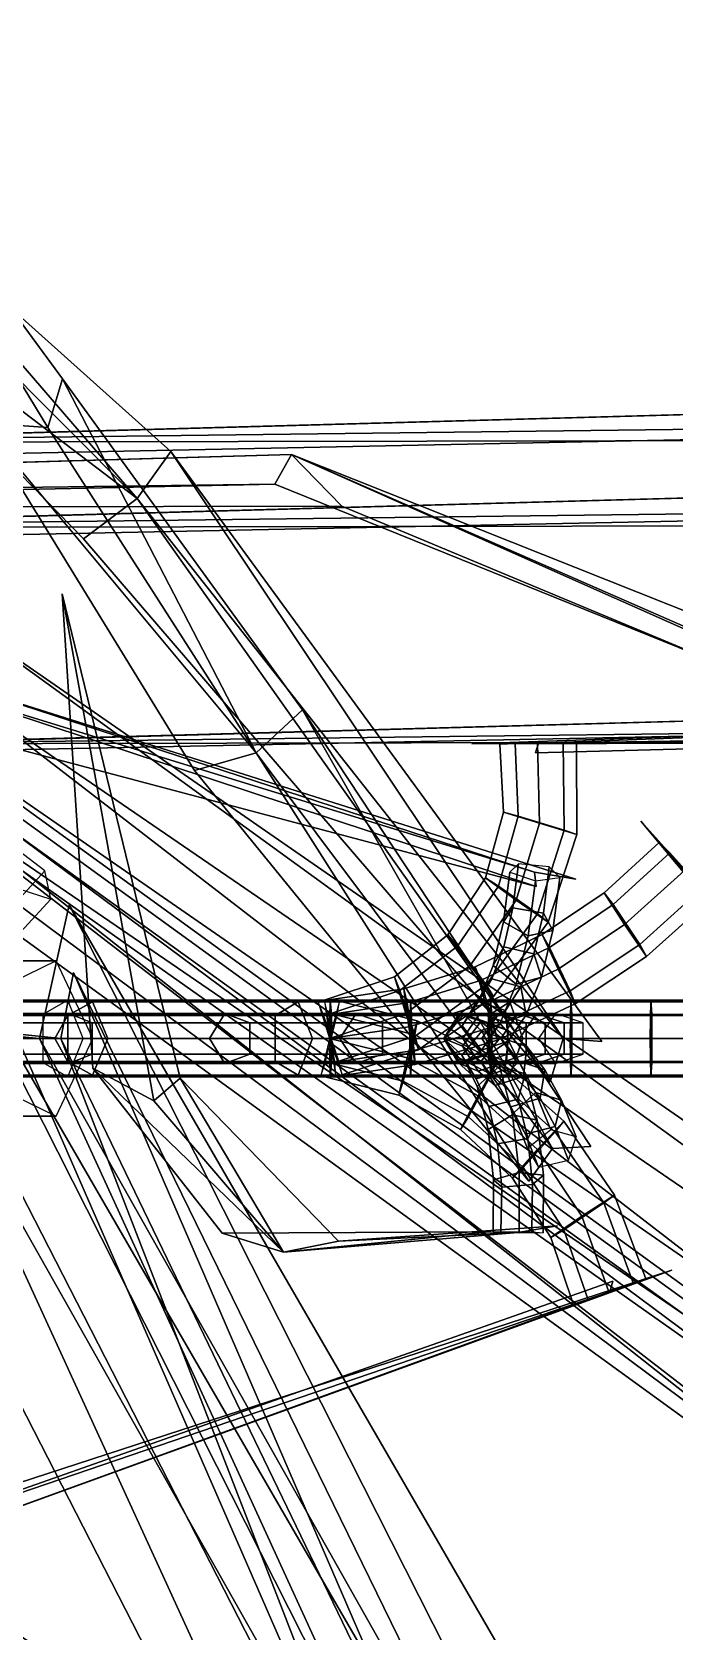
# Model space of a CAD drawing. Header units: metres. Extents: x -236 to 197, y -84 to 78.
# Drawn here: x 100.19 to 117.53, y -16.02 to 27.17 of the extents above; entities that cross this region are included whole.
import ezdxf

# ---------------------------------------------------------------- set-up
doc = ezdxf.new("R2010")
doc.units = ezdxf.units.M

msp = doc.modelspace()

# ---------------------------------------------------------------- linework, layer by layer
at = {"layer": 'Lacypla_Intrnd', "color": 3}
for points in [[(96.46, 0.991, 469.685), (101.831, 0.991, 473.467), (101.16, 0.622, 474.421), (95.743, 0.622, 470.604)], [(96.901, 0, 469.12), (102.244, 0, 472.882), (101.831, 0.991, 473.467), (96.46, 0.991, 469.685)], [(101.831, 0.991, 473.467), (107.381, 0.991, 476.981), (106.758, 0.622, 477.966), (101.16, 0.622, 474.421)], [(102.244, 0, 472.882), (107.765, 0, 476.376), (107.381, 0.991, 476.981), (101.831, 0.991, 473.467)], [(107.381, 0.991, 476.981), (113.097, 0.991, 480.219), (112.522, 0.622, 481.233), (106.758, 0.622, 477.966)], [(107.765, 0, 476.376), (113.45, 0, 479.596), (113.097, 0.991, 480.219), (107.381, 0.991, 476.981)], [(113.097, 0.991, 480.219), (118.965, 0.991, 483.172), (118.441, 0.622, 484.213), (112.522, 0.622, 481.233)], [(113.45, 0, 479.596), (119.287, 0, 482.532), (118.965, 0.991, 483.172), (113.097, 0.991, 480.219)], [(95.743, 0.622, 470.604), (101.16, 0.622, 474.421), (101.16, -0.622, 474.421), (95.743, -0.622, 470.604)], [(101.16, 0.622, 474.421), (106.758, 0.622, 477.966), (106.758, -0.622, 477.966), (101.16, -0.622, 474.421)], [(106.758, 0.622, 477.966), (112.522, 0.622, 481.233), (112.522, -0.622, 481.233), (106.758, -0.622, 477.966)], [(112.522, 0.622, 481.233), (118.441, 0.622, 484.213), (118.441, -0.622, 484.213), (112.522, -0.622, 481.233)], [(96.46, -0.991, 469.685), (101.831, -0.991, 473.467), (102.244, 0, 472.882), (96.901, 0, 469.12)], [(101.831, -0.991, 473.467), (107.381, -0.991, 476.981), (107.765, 0, 476.376), (102.244, 0, 472.882)], [(107.381, -0.991, 476.981), (113.097, -0.991, 480.219), (113.45, 0, 479.596), (107.765, 0, 476.376)], [(113.097, -0.991, 480.219), (118.965, -0.991, 483.172), (119.287, 0, 482.532), (113.45, 0, 479.596)], [(95.743, -0.622, 470.604), (101.16, -0.622, 474.421), (101.831, -0.991, 473.467), (96.46, -0.991, 469.685)], [(101.16, -0.622, 474.421), (106.758, -0.622, 477.966), (107.381, -0.991, 476.981), (101.831, -0.991, 473.467)], [(106.758, -0.622, 477.966), (112.522, -0.622, 481.233), (113.097, -0.991, 480.219), (107.381, -0.991, 476.981)], [(112.522, -0.622, 481.233), (118.441, -0.622, 484.213), (118.965, -0.991, 483.172), (113.097, -0.991, 480.219)]]:
    msp.add_3dface(points, dxfattribs=at)
at = {"layer": 'Lacypla_Leaf', "color": 3}
for points in [[(98.809, 16.625, 522.582), (94.132, 27.174, 516.02), (100.621, 16.494, 523.014)], [(98.809, 16.625, 522.582), (100.621, 16.494, 523.014), (94.132, 27.174, 516.02)], [(94.132, 27.174, 516.02), (101.013, 17.809, 523.213), (100.621, 16.494, 523.014)], [(94.132, 27.174, 516.02), (100.621, 16.494, 523.014), (101.013, 17.809, 523.213)], [(95.083, 22.551, 508.658), (95.127, 23.744, 507.954), (103.031, 14.577, 510.179)], [(95.083, 22.551, 508.658), (103.031, 14.577, 510.179), (95.127, 23.744, 507.954)], [(103.031, 14.577, 510.179), (95.127, 23.744, 507.954), (103.944, 15.851, 509.477)], [(103.031, 14.577, 510.179), (103.944, 15.851, 509.477), (95.127, 23.744, 507.954)], [(103.031, 14.577, 510.179), (93.338, 21.939, 508.398), (95.083, 22.551, 508.658)], [(103.031, 14.577, 510.179), (95.083, 22.551, 508.658), (93.338, 21.939, 508.398)], [(101.588, 13.493, 510.217), (93.338, 21.939, 508.398), (103.031, 14.577, 510.179)], [(101.588, 13.493, 510.217), (103.031, 14.577, 510.179), (93.338, 21.939, 508.398)], [(92.411, 16.139, 301.351), (151.398, 17.776, 301.731), (90.454, 16.091, 298.095)], [(92.411, 16.139, 301.351), (90.454, 16.091, 298.095), (151.398, 17.776, 301.731)], [(90.454, 16.091, 298.095), (151.635, 16.201, 296.396), (151.398, 17.776, 301.731)], [(90.454, 16.091, 298.095), (151.398, 17.776, 301.731), (151.635, 16.201, 296.396)], [(152.168, 16.866, 306.889), (92.411, 16.139, 301.351), (151.398, 17.776, 301.731)], [(152.168, 16.866, 306.889), (151.398, 17.776, 301.731), (92.411, 16.139, 301.351)], [(100.621, 16.494, 523.014), (101.013, 17.809, 523.213), (106.243, 7.712, 518.505)], [(100.621, 16.494, 523.014), (106.243, 7.712, 518.505), (101.013, 17.809, 523.213)], [(106.243, 7.712, 518.505), (101.013, 17.809, 523.213), (107.494, 8.875, 518.68)], [(106.243, 7.712, 518.505), (107.494, 8.875, 518.68), (101.013, 17.809, 523.213)], [(92.411, 16.139, 301.351), (152.168, 16.866, 306.889), (89.847, 15.6, 303.943)], [(92.411, 16.139, 301.351), (89.847, 15.6, 303.943), (152.168, 16.866, 306.889)], [(104.582, 7.234, 517.98), (98.809, 16.625, 522.582), (106.243, 7.712, 518.505)], [(104.582, 7.234, 517.98), (106.243, 7.712, 518.505), (98.809, 16.625, 522.582)], [(106.243, 7.712, 518.505), (98.809, 16.625, 522.582), (100.621, 16.494, 523.014)], [(106.243, 7.712, 518.505), (100.621, 16.494, 523.014), (98.809, 16.625, 522.582)], [(56.522, 14.318, 493.762), (107.203, 15.77, 506.805), (55.539, 14.275, 490.538)], [(56.522, 14.318, 493.762), (55.539, 14.275, 490.538), (107.203, 15.77, 506.805)], [(55.539, 14.275, 490.538), (108.556, 14.373, 502.265), (107.203, 15.77, 506.805)], [(55.539, 14.275, 490.538), (107.203, 15.77, 506.805), (108.556, 14.373, 502.265)], [(106.753, 14.963, 511.409), (56.522, 14.318, 493.762), (107.203, 15.77, 506.805)], [(106.753, 14.963, 511.409), (107.203, 15.77, 506.805), (56.522, 14.318, 493.762)], [(103.944, 15.851, 509.477), (114.542, 0, 505.553), (103.031, 14.577, 510.179)], [(103.944, 15.851, 509.477), (103.031, 14.577, 510.179), (114.542, 0, 505.553)], [(114.542, 0, 505.553), (103.944, 15.851, 509.477), (115.581, -0.085, 504.967)], [(114.542, 0, 505.553), (115.581, -0.085, 504.967), (103.944, 15.851, 509.477)], [(107.203, 15.77, 506.805), (136.524, 2.932, 517.215), (106.753, 14.963, 511.409)], [(107.203, 15.77, 506.805), (106.753, 14.963, 511.409), (136.524, 2.932, 517.215)], [(108.556, 14.373, 502.265), (137.781, 2.184, 510.312), (107.203, 15.77, 506.805)], [(108.556, 14.373, 502.265), (107.203, 15.77, 506.805), (137.781, 2.184, 510.312)], [(107.203, 15.77, 506.805), (137.781, 2.184, 510.312), (135.28, 4.603, 514.048)], [(107.203, 15.77, 506.805), (135.28, 4.603, 514.048), (137.781, 2.184, 510.312)], [(135.28, 4.603, 514.048), (136.524, 2.932, 517.215), (107.203, 15.77, 506.805)], [(135.28, 4.603, 514.048), (107.203, 15.77, 506.805), (136.524, 2.932, 517.215)], [(90.239, 13.826, 645.69), (140.774, 15.229, 646.016), (88.562, 13.785, 642.901)], [(90.239, 13.826, 645.69), (88.562, 13.785, 642.901), (140.774, 15.229, 646.016)], [(88.562, 13.785, 642.901), (140.977, 13.88, 641.446), (140.774, 15.229, 646.016)], [(88.562, 13.785, 642.901), (140.774, 15.229, 646.016), (140.977, 13.88, 641.446)], [(141.433, 14.45, 650.435), (90.239, 13.826, 645.69), (140.774, 15.229, 646.016)], [(141.433, 14.45, 650.435), (140.774, 15.229, 646.016), (90.239, 13.826, 645.69)], [(56.522, 14.318, 493.762), (106.753, 14.963, 511.409), (53.756, 13.839, 495.441)], [(56.522, 14.318, 493.762), (53.756, 13.839, 495.441), (106.753, 14.963, 511.409)], [(90.239, 13.826, 645.69), (141.433, 14.45, 650.435), (88.042, 13.364, 647.911)], [(90.239, 13.826, 645.69), (88.042, 13.364, 647.911), (141.433, 14.45, 650.435)], [(114.187, -1.171, 505.704), (101.588, 13.493, 510.217), (103.031, 14.577, 510.179)], [(114.187, -1.171, 505.704), (103.031, 14.577, 510.179), (101.588, 13.493, 510.217)], [(114.542, 0, 505.553), (103.031, 14.577, 510.179), (114.187, -1.171, 505.704)], [(114.542, 0, 505.553), (114.187, -1.171, 505.704), (103.031, 14.577, 510.179)], [(98.476, 9.164, 306.583), (146.607, -23.775, 297.598), (97.439, 11.866, 304.12)], [(98.476, 9.164, 306.583), (97.439, 11.866, 304.12), (146.607, -23.775, 297.598)], [(97.439, 11.866, 304.12), (146.809, -22.301, 292.233), (146.607, -23.775, 297.598)], [(97.439, 11.866, 304.12), (146.607, -23.775, 297.598), (146.809, -22.301, 292.233)], [(101.836, -0.799, 530.428), (101.008, 12.002, 533.845), (103.48, -1.683, 530.427)], [(101.836, -0.799, 530.428), (103.48, -1.683, 530.427), (101.008, 12.002, 533.845)], [(101.008, 12.002, 533.845), (104.19, -1.072, 531.448), (103.48, -1.683, 530.427)], [(101.008, 12.002, 533.845), (103.48, -1.683, 530.427), (104.19, -1.072, 531.448)], [(60.614, 8.13, 499.572), (103.97, -21.092, 502.215), (60.252, 10.527, 497.23)], [(60.614, 8.13, 499.572), (60.252, 10.527, 497.23), (103.97, -21.092, 502.215)], [(60.252, 10.527, 497.23), (105.3, -19.785, 497.642), (103.97, -21.092, 502.215)], [(60.252, 10.527, 497.23), (103.97, -21.092, 502.215), (105.3, -19.785, 497.642)], [(95.435, 7.851, 650.173), (136.669, -20.369, 642.475), (94.547, 10.166, 648.063)], [(95.435, 7.851, 650.173), (94.547, 10.166, 648.063), (136.669, -20.369, 642.475)], [(94.547, 10.166, 648.063), (136.842, -19.105, 637.879), (136.669, -20.369, 642.475)], [(94.547, 10.166, 648.063), (136.669, -20.369, 642.475), (136.842, -19.105, 637.879)], [(113.806, 4.107, 504.716), (96.315, 8.742, 496.548), (97.275, 9.564, 495.258)], [(113.806, 4.107, 504.716), (97.275, 9.564, 495.258), (96.315, 8.742, 496.548)], [(97.834, 9.685, 493.639), (113.767, 4.489, 503.545), (97.275, 9.564, 495.258)], [(97.834, 9.685, 493.639), (97.275, 9.564, 495.258), (113.767, 4.489, 503.545)], [(113.767, 4.489, 503.545), (97.275, 9.564, 495.258), (113.806, 4.107, 504.716)], [(113.767, 4.489, 503.545), (113.806, 4.107, 504.716), (97.275, 9.564, 495.258)], [(113.767, 4.489, 503.545), (97.834, 9.685, 493.639), (114.876, 4.298, 503.14)], [(113.767, 4.489, 503.545), (114.876, 4.298, 503.14), (97.834, 9.685, 493.639)], [(98.476, 9.164, 306.583), (145.817, -27.362, 301.411), (95.668, 9, 308.965)], [(98.476, 9.164, 306.583), (95.668, 9, 308.965), (145.817, -27.362, 301.411)], [(145.817, -27.362, 301.411), (98.476, 9.164, 306.583), (146.607, -23.775, 297.598)], [(145.817, -27.362, 301.411), (146.607, -23.775, 297.598), (98.476, 9.164, 306.583)], [(96.641, 7.976, 742.386), (125.595, 8.785, 739.004), (95.484, 7.952, 740.907)], [(96.641, 7.976, 742.386), (95.484, 7.952, 740.907), (125.595, 8.785, 739.004)], [(95.484, 7.952, 740.907), (125.388, 8.007, 736.373), (125.595, 8.785, 739.004)], [(95.484, 7.952, 740.907), (125.595, 8.785, 739.004), (125.388, 8.007, 736.373)], [(126.285, 8.335, 741.487), (96.641, 7.976, 742.386), (125.595, 8.785, 739.004)], [(126.285, 8.335, 741.487), (125.595, 8.785, 739.004), (96.641, 7.976, 742.386)], [(107.494, 8.875, 518.68), (114.246, -2.973, 504.787), (106.243, 7.712, 518.505)], [(107.494, 8.875, 518.68), (106.243, 7.712, 518.505), (114.246, -2.973, 504.787)], [(114.246, -2.973, 504.787), (107.494, 8.875, 518.68), (115.281, -2.919, 504.19)], [(114.246, -2.973, 504.787), (115.281, -2.919, 504.19), (107.494, 8.875, 518.68)], [(113.872, 7.976, 446.71), (135.597, 8.785, 427.273), (112.074, 7.952, 446.167)], [(113.872, 7.976, 446.71), (112.074, 7.952, 446.167), (135.597, 8.785, 427.273)], [(112.074, 7.952, 446.167), (133.913, 8.007, 425.241), (135.597, 8.785, 427.273)], [(112.074, 7.952, 446.167), (135.597, 8.785, 427.273), (133.913, 8.007, 425.241)], [(137.59, 8.335, 428.906), (113.872, 7.976, 446.71), (135.597, 8.785, 427.273)], [(137.59, 8.335, 428.906), (135.597, 8.785, 427.273), (113.872, 7.976, 446.71)], [(96.641, 7.976, 742.386), (126.285, 8.335, 741.487), (95.54, 7.709, 743.812)], [(96.641, 7.976, 742.386), (95.54, 7.709, 743.812), (126.285, 8.335, 741.487)], [(113.872, 7.976, 446.71), (137.59, 8.335, 428.906), (113.793, 7.709, 448.51)], [(113.872, 7.976, 446.71), (113.793, 7.709, 448.51), (137.59, 8.335, 428.906)], [(60.614, 8.13, 499.572), (102.469, -24.274, 505.326), (57.684, 7.985, 501.017)], [(60.614, 8.13, 499.572), (57.684, 7.985, 501.017), (102.469, -24.274, 505.326)], [(102.469, -24.274, 505.326), (60.614, 8.13, 499.572), (103.97, -21.092, 502.215)], [(102.469, -24.274, 505.326), (103.97, -21.092, 502.215), (60.614, 8.13, 499.572)], [(95.435, 7.851, 650.173), (135.993, -23.441, 645.742), (93.029, 7.711, 652.213)], [(95.435, 7.851, 650.173), (93.029, 7.711, 652.213), (135.993, -23.441, 645.742)], [(135.993, -23.441, 645.742), (95.435, 7.851, 650.173), (136.669, -20.369, 642.475)], [(135.993, -23.441, 645.742), (136.669, -20.369, 642.475), (95.435, 7.851, 650.173)], [(113.608, -3.849, 504.202), (104.582, 7.234, 517.98), (106.243, 7.712, 518.505)], [(113.608, -3.849, 504.202), (106.243, 7.712, 518.505), (104.582, 7.234, 517.98)], [(114.246, -2.973, 504.787), (106.243, 7.712, 518.505), (113.608, -3.849, 504.202)], [(114.246, -2.973, 504.787), (113.608, -3.849, 504.202), (106.243, 7.712, 518.505)], [(99.932, 4.529, 744.585), (122.995, -11.749, 737.267), (99.275, 5.864, 743.44)], [(99.932, 4.529, 744.585), (99.275, 5.864, 743.44), (122.995, -11.749, 737.267)], [(99.275, 5.864, 743.44), (122.77, -11.021, 734.623), (122.995, -11.749, 737.267)], [(99.275, 5.864, 743.44), (122.995, -11.749, 737.267), (122.77, -11.021, 734.623)], [(117.829, 4.529, 446.613), (132.471, -11.749, 427.35), (116.632, 5.864, 446.055)], [(117.829, 4.529, 446.613), (116.632, 5.864, 446.055), (132.471, -11.749, 427.35)], [(116.632, 5.864, 446.055), (130.764, -11.021, 425.318), (132.471, -11.749, 427.35)], [(116.632, 5.864, 446.055), (132.471, -11.749, 427.35), (130.764, -11.021, 425.318)], [(99.932, 4.529, 744.585), (122.838, -13.522, 739.185), (98.699, 4.448, 745.923)], [(99.932, 4.529, 744.585), (98.699, 4.448, 745.923), (122.838, -13.522, 739.185)], [(122.838, -13.522, 739.185), (99.932, 4.529, 744.585), (122.995, -11.749, 737.267)], [(122.838, -13.522, 739.185), (122.995, -11.749, 737.267), (99.932, 4.529, 744.585)], [(100.392, 0, 308.236), (125.775, -44.941, 279.628), (101.199, 3.609, 307.363)], [(100.392, 0, 308.236), (101.199, 3.609, 307.363), (125.775, -44.941, 279.628)], [(101.199, 3.609, 307.363), (127.384, -41.597, 275.477), (125.775, -44.941, 279.628)], [(101.199, 3.609, 307.363), (125.775, -44.941, 279.628), (127.384, -41.597, 275.477)], [(97.077, 0, 651.589), (118.822, -38.501, 627.08), (97.767, 3.092, 650.841)], [(97.077, 0, 651.589), (97.767, 3.092, 650.841), (118.822, -38.501, 627.08)], [(97.767, 3.092, 650.841), (120.201, -35.637, 623.524), (118.822, -38.501, 627.08)], [(97.767, 3.092, 650.841), (118.822, -38.501, 627.08), (120.201, -35.637, 623.524)], [(100.972, 0, 745.28), (111.691, -22.209, 729.713), (101.315, 1.784, 744.803)], [(100.972, 0, 745.28), (101.315, 1.784, 744.803), (111.691, -22.209, 729.713)], [(101.315, 1.784, 744.803), (112.229, -20.557, 727.58), (111.691, -22.209, 729.713)], [(101.315, 1.784, 744.803), (111.691, -22.209, 729.713), (112.229, -20.557, 727.58)], [(97.077, 0, 651.589), (116.265, -41.866, 628.725), (94.695, 0.224, 653.65)], [(97.077, 0, 651.589), (94.695, 0.224, 653.65), (116.265, -41.866, 628.725)], [(116.265, -41.866, 628.725), (97.077, 0, 651.589), (118.822, -38.501, 627.08)], [(116.265, -41.866, 628.725), (118.822, -38.501, 627.08), (97.077, 0, 651.589)], [(100.392, 0, 308.236), (122.79, -48.869, 281.548), (97.612, 0.262, 310.642)], [(100.392, 0, 308.236), (97.612, 0.262, 310.642), (122.79, -48.869, 281.548)], [(100.972, 0, 745.28), (110.343, -24.15, 730.835), (99.754, 0.129, 746.628)], [(100.972, 0, 745.28), (99.754, 0.129, 746.628), (110.343, -24.15, 730.835)], [(110.343, -24.15, 730.835), (100.972, 0, 745.28), (111.691, -22.209, 729.713)], [(110.343, -24.15, 730.835), (111.691, -22.209, 729.713), (100.972, 0, 745.28)], [(122.79, -48.869, 281.548), (100.392, 0, 308.236), (125.775, -44.941, 279.628)], [(122.79, -48.869, 281.548), (125.775, -44.941, 279.628), (100.392, 0, 308.236)], [(105.326, -5.255, 519.909), (101.836, -0.799, 530.428), (106.982, -5.766, 520.42)], [(105.326, -5.255, 519.909), (106.982, -5.766, 520.42), (101.836, -0.799, 530.428)], [(106.982, -5.766, 520.42), (101.836, -0.799, 530.428), (103.48, -1.683, 530.427)], [(106.982, -5.766, 520.42), (103.48, -1.683, 530.427), (101.836, -0.799, 530.428)], [(103.48, -1.683, 530.427), (104.19, -1.072, 531.448), (106.982, -5.766, 520.42)], [(103.48, -1.683, 530.427), (106.982, -5.766, 520.42), (104.19, -1.072, 531.448)], [(106.982, -5.766, 520.42), (104.19, -1.072, 531.448), (108.473, -5.471, 521.218)], [(106.982, -5.766, 520.42), (108.473, -5.471, 521.218), (104.19, -1.072, 531.448)], [(113.311, -5.235, 502.363), (108.473, -5.471, 521.218), (114.383, -5.06, 501.863)], [(113.311, -5.235, 502.363), (114.383, -5.06, 501.863), (108.473, -5.471, 521.218)], [(112.531, -5.219, 501.409), (105.326, -5.255, 519.909), (106.982, -5.766, 520.42)], [(112.531, -5.219, 501.409), (106.982, -5.766, 520.42), (105.326, -5.255, 519.909)], [(113.311, -5.235, 502.363), (106.982, -5.766, 520.42), (112.531, -5.219, 501.409)], [(113.311, -5.235, 502.363), (112.531, -5.219, 501.409), (106.982, -5.766, 520.42)], [(108.473, -5.471, 521.218), (113.311, -5.235, 502.363), (106.982, -5.766, 520.42)], [(108.473, -5.471, 521.218), (106.982, -5.766, 520.42), (113.311, -5.235, 502.363)], [(115.8, -6.84, 446.663), (94.521, -14.57, 428.281), (117.472, -6.258, 446.035)], [(115.8, -6.84, 446.663), (117.472, -6.258, 446.035), (94.521, -14.57, 428.281)], [(117.472, -6.258, 446.035), (95.777, -13.319, 426.177), (94.521, -14.57, 428.281)], [(117.472, -6.258, 446.035), (94.521, -14.57, 428.281), (95.777, -13.319, 426.177)], [(115.8, -6.84, 446.663), (92.568, -14.756, 430.012), (115.877, -6.548, 448.459)], [(115.8, -6.84, 446.663), (115.877, -6.548, 448.459), (92.568, -14.756, 430.012)], [(92.568, -14.756, 430.012), (115.8, -6.84, 446.663), (94.521, -14.57, 428.281)], [(92.568, -14.756, 430.012), (94.521, -14.57, 428.281), (115.8, -6.84, 446.663)]]:
    msp.add_3dface(points, dxfattribs=at)
at = {"layer": 'Lacypla_Petiole', "color": 3}
for points in [[(113.898, 5.811, 445.62), (113.845, 7.976, 445.621), (112.829, 7.95, 446.394), (112.927, 6.111, 446.391)], [(112.927, 6.111, 446.391), (112.829, 7.95, 446.394), (113.244, 7.96, 447.601), (113.325, 6, 447.599)], [(113.325, 6, 447.599), (113.244, 7.96, 447.601), (114.542, 7.992, 447.569), (114.567, 5.623, 447.568)], [(114.906, 5.511, 446.343), (114.897, 8.001, 446.343), (113.845, 7.976, 445.621), (113.898, 5.811, 445.62)], [(114.567, 5.623, 447.568), (114.542, 7.992, 447.569), (114.897, 8.001, 446.343), (114.906, 5.511, 446.343)], [(113.27, 3.739, 445.635), (113.898, 5.811, 445.62), (112.927, 6.111, 446.391), (112.442, 4.335, 446.403)], [(112.442, 4.335, 446.403), (112.927, 6.111, 446.391), (113.325, 6, 447.599), (112.787, 4.113, 447.612)], [(112.787, 4.113, 447.612), (113.325, 6, 447.599), (114.567, 5.623, 447.568), (113.848, 3.365, 447.586)], [(114.134, 3.143, 446.362), (114.906, 5.511, 446.343), (113.898, 5.811, 445.62), (113.27, 3.739, 445.635)], [(113.848, 3.365, 447.586), (114.567, 5.623, 447.568), (114.906, 5.511, 446.343), (114.134, 3.143, 446.362)], [(99.204, 3.075, 742.788), (100.538, 4.529, 743.679), (99.544, 5.295, 743.915), (98.31, 3.935, 743.09)], [(116.198, 3.075, 445.563), (117.802, 4.529, 445.524), (117.126, 5.295, 446.288), (115.642, 3.935, 446.325)], [(115.642, 3.935, 446.325), (117.126, 5.295, 446.288), (117.415, 5.01, 447.499), (115.886, 3.614, 447.536)], [(115.886, 3.614, 447.536), (117.415, 5.01, 447.499), (118.286, 4.048, 447.477), (116.607, 2.535, 447.518)], [(99.266, 2.215, 743.729), (100.7, 3.762, 744.687), (100.538, 4.529, 743.679), (99.204, 3.075, 742.788)], [(112.023, 1.969, 445.666), (113.27, 3.739, 445.635), (112.442, 4.335, 446.403), (111.426, 2.8, 446.428)], [(111.426, 2.8, 446.428), (112.442, 4.335, 446.403), (112.787, 4.113, 447.612), (111.685, 2.49, 447.639)], [(113.182, 3.529, 502.652), (113.328, 4.718, 503.029), (113.1, 4.489, 503.802), (112.928, 3.151, 503.355)], [(112.928, 3.151, 503.355), (113.1, 4.489, 503.802), (113.788, 4.261, 504.222), (113.589, 2.774, 503.705)], [(114.003, 3.388, 502.561), (114.159, 4.633, 502.964), (113.328, 4.718, 503.029), (113.182, 3.529, 502.652)], [(113.589, 2.774, 503.705), (113.788, 4.261, 504.222), (114.447, 4.346, 503.712), (114.258, 2.914, 503.222)], [(114.258, 2.914, 503.222), (114.447, 4.346, 503.712), (114.159, 4.633, 502.964), (114.003, 3.388, 502.561)], [(116.791, 2.215, 446.297), (118.515, 3.762, 446.254), (117.802, 4.529, 445.524), (116.198, 3.075, 445.563)], [(98.412, 2.535, 744.622), (99.808, 4.048, 745.555), (100.7, 3.762, 744.687), (99.266, 2.215, 743.729)], [(111.685, 2.49, 447.639), (112.787, 4.113, 447.612), (113.848, 3.365, 447.586), (112.458, 1.448, 447.62)], [(114.399, 1.872, 445.607), (116.198, 3.075, 445.563), (115.642, 3.935, 446.325), (113.975, 2.807, 446.366)], [(113.975, 2.807, 446.366), (115.642, 3.935, 446.325), (115.886, 3.614, 447.536), (114.169, 2.459, 447.578)], [(116.607, 2.535, 447.518), (118.286, 4.048, 447.477), (118.515, 3.762, 446.254), (116.791, 2.215, 446.297)], [(112.658, 1.138, 446.398), (114.134, 3.143, 446.362), (113.27, 3.739, 445.635), (112.023, 1.969, 445.666)], [(112.937, 2.473, 502.017), (113.182, 3.529, 502.652), (112.928, 3.151, 503.355), (112.643, 1.97, 502.619)], [(113.744, 2.285, 501.888), (114.003, 3.388, 502.561), (113.182, 3.529, 502.652), (112.937, 2.473, 502.017)], [(114.169, 2.459, 447.578), (115.886, 3.614, 447.536), (116.607, 2.535, 447.518), (114.724, 1.285, 447.565)], [(112.458, 1.448, 447.62), (113.848, 3.365, 447.586), (114.134, 3.143, 446.362), (112.658, 1.138, 446.398)], [(112.643, 1.97, 502.619), (112.928, 3.151, 503.355), (113.589, 2.774, 503.705), (113.266, 1.466, 502.868)], [(113.95, 1.654, 502.421), (114.258, 2.914, 503.222), (114.003, 3.388, 502.561), (113.744, 2.285, 501.888)], [(114.859, 0.937, 446.344), (116.791, 2.215, 446.297), (116.198, 3.075, 445.563), (114.399, 1.872, 445.607)], [(110.285, 0.679, 445.708), (112.023, 1.969, 445.666), (111.426, 2.8, 446.428), (109.979, 1.661, 446.464)], [(109.979, 1.661, 446.464), (111.426, 2.8, 446.428), (111.685, 2.49, 447.639), (110.129, 1.295, 447.677)], [(112.442, 0.946, 445.655), (114.399, 1.872, 445.607), (113.975, 2.807, 446.366), (112.16, 1.936, 446.41)], [(112.16, 1.936, 446.41), (113.975, 2.807, 446.366), (114.169, 2.459, 447.578), (112.302, 1.567, 447.624)], [(113.266, 1.466, 502.868), (113.589, 2.774, 503.705), (114.258, 2.914, 503.222), (113.95, 1.654, 502.421)], [(110.129, 1.295, 447.677), (111.685, 2.49, 447.639), (112.458, 1.448, 447.62), (110.537, 0.063, 447.667)], [(112.607, 1.614, 501.161), (112.937, 2.473, 502.017), (112.643, 1.97, 502.619), (112.264, 1.015, 501.636)], [(112.302, 1.567, 447.624), (114.169, 2.459, 447.578), (114.724, 1.285, 447.565), (112.678, 0.325, 447.615)], [(113.395, 1.391, 500.985), (113.744, 2.285, 501.888), (112.937, 2.473, 502.017), (112.607, 1.614, 501.161)], [(113.54, 0.639, 501.36), (113.95, 1.654, 502.421), (113.744, 2.285, 501.888), (113.395, 1.391, 500.985)], [(114.724, 1.285, 447.565), (116.607, 2.535, 447.518), (116.791, 2.215, 446.297), (114.859, 0.937, 446.344)], [(97.526, 2.093, 304.85), (100.844, 2.093, 307.712), (99.236, 1.313, 309.576), (95.918, 1.313, 306.715)], [(98.515, 0, 303.704), (101.832, 0, 306.566), (100.844, 2.093, 307.712), (97.526, 2.093, 304.85)], [(110.371, 0.318, 445.706), (112.442, 0.946, 445.655), (112.16, 1.936, 446.41), (110.237, 1.341, 446.457)], [(110.237, 1.341, 446.457), (112.16, 1.936, 446.41), (112.302, 1.567, 447.624), (110.324, 0.96, 447.673)], [(110.628, -0.303, 446.448), (112.658, 1.138, 446.398), (112.023, 1.969, 445.666), (110.285, 0.679, 445.708)], [(112.264, 1.015, 501.636), (112.643, 1.97, 502.619), (113.266, 1.466, 502.868), (112.838, 0.416, 501.758)], [(112.76, -0.044, 446.396), (114.859, 0.937, 446.344), (114.399, 1.872, 445.607), (112.442, 0.946, 445.655)], [(108.23, 0, 445.759), (110.285, 0.679, 445.708), (109.979, 1.661, 446.464), (107.924, 0.982, 446.514)], [(107.924, 0.982, 446.514), (109.979, 1.661, 446.464), (110.129, 1.295, 447.677), (108.074, 0.616, 447.728)], [(108.23, 0, 445.759), (110.371, 0.318, 445.706), (110.237, 1.341, 446.457), (108.096, 1.023, 446.51)], [(108.096, 1.023, 446.51), (110.237, 1.341, 446.457), (110.324, 0.96, 447.673), (108.183, 0.642, 447.725)], [(110.324, 0.96, 447.673), (112.302, 1.567, 447.624), (112.678, 0.325, 447.615), (110.514, -0.324, 447.668)], [(110.537, 0.063, 447.667), (112.458, 1.448, 447.62), (112.658, 1.138, 446.398), (110.628, -0.303, 446.448)], [(112.212, 1.004, 500.136), (112.607, 1.614, 501.161), (112.264, 1.015, 501.636), (111.813, 0.345, 500.467)], [(112.979, 0.758, 499.906), (113.395, 1.391, 500.985), (112.607, 1.614, 501.161), (112.212, 1.004, 500.136)], [(112.838, 0.416, 501.758), (113.266, 1.466, 502.868), (113.95, 1.654, 502.421), (113.54, 0.639, 501.36)], [(113.054, -0.068, 500.099), (113.54, 0.639, 501.36), (113.395, 1.391, 500.985), (112.979, 0.758, 499.906)], [(96.256, 1.035, 446.802), (108.248, 1.035, 446.506), (108.278, 0.649, 447.723), (96.167, 0.649, 448.016)], [(96.311, 0, 446.057), (108.23, 0, 445.759), (108.248, 1.035, 446.506), (96.256, 1.035, 446.802)], [(99.362, 1.035, 743.793), (101.162, 1.035, 744.995), (100.486, 0.649, 746.007), (98.685, 0.649, 744.804)], [(99.777, 0, 743.171), (101.577, 0, 744.374), (101.162, 1.035, 744.995), (99.362, 1.035, 743.793)], [(108.074, 0.616, 447.728), (110.129, 1.295, 447.677), (110.537, 0.063, 447.667), (108.481, -0.616, 447.718)], [(108.183, 0.642, 447.725), (110.324, 0.96, 447.673), (110.514, -0.324, 447.668), (108.373, -0.642, 447.721)], [(108.23, 0, 445.759), (110.394, 0, 445.706), (110.412, 1.035, 446.453), (108.248, 1.035, 446.506)], [(108.23, 0, 445.759), (110.329, -0.526, 445.707), (110.599, 0.477, 446.449), (108.499, 1.004, 446.5)], [(108.248, 1.035, 446.506), (110.412, 1.035, 446.453), (110.442, 0.649, 447.67), (108.278, 0.649, 447.723)], [(108.499, 1.004, 446.5), (110.599, 0.477, 446.449), (110.535, 0.103, 447.667), (108.435, 0.629, 447.719)], [(110.541, -0.706, 446.45), (112.76, -0.044, 446.396), (112.442, 0.946, 445.655), (110.371, 0.318, 445.706)], [(110.394, 0, 445.706), (112.559, 0, 445.652), (112.577, 1.035, 446.4), (110.412, 1.035, 446.453)], [(110.412, 1.035, 446.453), (112.577, 1.035, 446.4), (112.607, 0.649, 447.617), (110.442, 0.649, 447.67)], [(111.716, 0.659, 498.85), (112.212, 1.004, 500.136), (111.813, 0.345, 500.467), (111.317, 0, 499.181)], [(112.483, 0.413, 498.62), (112.979, 0.758, 499.906), (112.212, 1.004, 500.136), (111.716, 0.659, 498.85)], [(111.813, 0.345, 500.467), (112.264, 1.015, 501.636), (112.838, 0.416, 501.758), (112.331, -0.313, 500.444)], [(112.559, 0, 445.652), (114.723, 0, 445.599), (114.741, 1.035, 446.347), (112.577, 1.035, 446.4)], [(112.577, 1.035, 446.4), (114.741, 1.035, 446.347), (114.771, 0.649, 447.563), (112.607, 0.649, 447.617)], [(112.678, 0.325, 447.615), (114.724, 1.285, 447.565), (114.859, 0.937, 446.344), (112.76, -0.044, 446.396)], [(114.723, 0, 445.599), (116.888, 0, 445.546), (116.906, 1.035, 446.294), (114.741, 1.035, 446.347)], [(114.741, 1.035, 446.347), (116.906, 1.035, 446.294), (116.936, 0.649, 447.51), (114.771, 0.649, 447.563)], [(116.888, 0, 445.546), (119.052, 0, 445.493), (119.07, 1.035, 446.241), (116.906, 1.035, 446.294)], [(116.906, 1.035, 446.294), (119.07, 1.035, 446.241), (119.1, 0.649, 447.457), (116.936, 0.649, 447.51)], [(96.349, 0.679, 471.765), (101.192, 0.679, 477.972), (100.805, 0, 478.274), (95.994, 0, 472.103)], [(96.167, 0.649, 448.016), (108.278, 0.649, 447.723), (108.278, -0.649, 447.723), (96.167, -0.649, 448.016)], [(96.928, 0.426, 471.214), (101.822, 0.426, 477.481), (101.192, 0.679, 477.972), (96.349, 0.679, 471.765)], [(98.685, 0.649, 744.804), (100.486, 0.649, 746.007), (100.486, -0.649, 746.007), (98.685, -0.649, 744.804)], [(101.192, 0.679, 477.972), (105.404, 0.679, 484.625), (104.989, 0, 484.887), (100.805, 0, 478.274)], [(101.822, 0.426, 477.481), (106.079, 0.426, 484.197), (105.404, 0.679, 484.625), (101.192, 0.679, 477.972)], [(105.404, 0.679, 484.625), (108.943, 0.679, 491.658), (108.504, 0, 491.879), (104.989, 0, 484.887)], [(106.079, 0.426, 484.197), (109.656, 0.426, 491.299), (108.943, 0.679, 491.658), (105.404, 0.679, 484.625)], [(108.435, 0.629, 447.719), (110.535, 0.103, 447.667), (110.22, -1.156, 447.675), (108.12, -0.629, 447.727)], [(108.572, -0.982, 446.498), (110.628, -0.303, 446.448), (110.285, 0.679, 445.708), (108.23, 0, 445.759)], [(108.278, 0.649, 447.723), (110.442, 0.649, 447.67), (110.442, -0.649, 447.67), (108.278, -0.649, 447.723)], [(108.943, 0.679, 491.658), (111.775, 0.679, 499.004), (111.317, 0, 499.181), (108.504, 0, 491.879)], [(109.656, 0.426, 491.299), (112.52, 0.426, 498.717), (111.775, 0.679, 499.004), (108.943, 0.679, 491.658)], [(110.329, -0.526, 445.707), (112.238, -1.547, 445.66), (112.744, -0.634, 446.396), (110.599, 0.477, 446.449)], [(110.442, 0.649, 447.67), (112.607, 0.649, 447.617), (112.607, -0.649, 447.617), (110.442, -0.649, 447.67)], [(110.599, 0.477, 446.449), (112.744, -0.634, 446.396), (112.592, -0.974, 447.617), (110.535, 0.103, 447.667)], [(111.775, 0.679, 499.004), (112.287, 0.679, 500.33), (111.829, 0, 500.507), (111.317, 0, 499.181)], [(111.811, 0.672, 499.097), (112.317, 0.463, 500.409), (111.823, -0.208, 500.492), (111.317, 0, 499.181)], [(111.852, 0.645, 499.203), (112.338, 0.199, 500.462), (111.803, -0.446, 500.44), (111.317, 0, 499.181)], [(112.52, 0.426, 498.717), (113.032, 0.426, 500.043), (112.287, 0.679, 500.33), (111.775, 0.679, 499.004)], [(112.543, 0.421, 498.775), (113.049, 0.213, 500.087), (112.317, 0.463, 500.409), (111.811, 0.672, 499.097)], [(112.317, 0.463, 500.409), (112.841, 0.029, 501.768), (112.313, -0.621, 501.761), (111.823, -0.208, 500.492)], [(112.287, 0.679, 500.33), (112.798, 0.679, 501.656), (112.34, 0, 501.833), (111.829, 0, 500.507)], [(112.569, 0.405, 498.841), (113.054, -0.041, 500.1), (112.338, 0.199, 500.462), (111.852, 0.645, 499.203)], [(113.032, 0.426, 500.043), (113.543, 0.426, 501.368), (112.798, 0.679, 501.656), (112.287, 0.679, 500.33)], [(113.049, 0.213, 500.087), (113.56, -0.213, 501.412), (112.841, 0.029, 501.768), (112.317, 0.463, 500.409)], [(112.331, -0.313, 500.444), (112.838, 0.416, 501.758), (113.54, 0.639, 501.36), (113.054, -0.068, 500.099)], [(112.798, 0.679, 501.656), (113.31, 0.679, 502.982), (112.852, 0, 503.159), (112.34, 0, 501.833)], [(112.558, -0.413, 498.813), (113.054, -0.068, 500.099), (112.979, 0.758, 499.906), (112.483, 0.413, 498.62)], [(112.607, 0.649, 447.617), (114.771, 0.649, 447.563), (114.771, -0.649, 447.563), (112.607, -0.649, 447.617)], [(113.543, 0.426, 501.368), (114.055, 0.426, 502.694), (113.31, 0.679, 502.982), (112.798, 0.679, 501.656)], [(113.31, 0.679, 502.982), (113.821, 0.679, 504.308), (113.363, 0, 504.484), (112.852, 0, 503.159)], [(114.055, 0.426, 502.694), (114.566, 0.426, 504.02), (113.821, 0.679, 504.308), (113.31, 0.679, 502.982)], [(113.821, 0.679, 504.308), (114.332, 0.679, 505.634), (113.875, 0, 505.81), (113.363, 0, 504.484)], [(114.566, 0.426, 504.02), (115.078, 0.426, 505.346), (114.332, 0.679, 505.634), (113.821, 0.679, 504.308)], [(114.771, 0.649, 447.563), (116.936, 0.649, 447.51), (116.936, -0.649, 447.51), (114.771, -0.649, 447.563)], [(116.936, 0.649, 447.51), (119.1, 0.649, 447.457), (119.1, -0.649, 447.457), (116.936, -0.649, 447.51)], [(95.994, 0, 472.103), (100.805, 0, 478.274), (101.192, -0.679, 477.972), (96.349, -0.679, 471.765)], [(96.256, -1.035, 446.802), (108.248, -1.035, 446.506), (108.23, 0, 445.759), (96.311, 0, 446.057)], [(96.928, -0.426, 471.214), (101.822, -0.426, 477.481), (101.822, 0.426, 477.481), (96.928, 0.426, 471.214)], [(99.362, -1.035, 743.793), (101.162, -1.035, 744.995), (101.577, 0, 744.374), (99.777, 0, 743.171)], [(100.805, 0, 478.274), (104.989, 0, 484.887), (105.404, -0.679, 484.625), (101.192, -0.679, 477.972)], [(101.822, -0.426, 477.481), (106.079, -0.426, 484.197), (106.079, 0.426, 484.197), (101.822, 0.426, 477.481)], [(104.989, 0, 484.887), (108.504, 0, 491.879), (108.943, -0.679, 491.658), (105.404, -0.679, 484.625)], [(106.079, -0.426, 484.197), (109.656, -0.426, 491.299), (109.656, 0.426, 491.299), (106.079, 0.426, 484.197)], [(107.997, -1.004, 446.512), (110.096, -1.53, 446.461), (110.329, -0.526, 445.707), (108.23, 0, 445.759)], [(108.4, -1.023, 446.503), (110.541, -0.706, 446.45), (110.371, 0.318, 445.706), (108.23, 0, 445.759)], [(108.248, -1.035, 446.506), (110.412, -1.035, 446.453), (110.394, 0, 445.706), (108.23, 0, 445.759)], [(108.481, -0.616, 447.718), (110.537, 0.063, 447.667), (110.628, -0.303, 446.448), (108.572, -0.982, 446.498)], [(108.504, 0, 491.879), (111.317, 0, 499.181), (111.775, -0.679, 499.004), (108.943, -0.679, 491.658)], [(109.656, -0.426, 491.299), (112.52, -0.426, 498.717), (112.52, 0.426, 498.717), (109.656, 0.426, 491.299)], [(110.535, 0.103, 447.667), (112.592, -0.974, 447.617), (111.981, -2.119, 447.632), (110.22, -1.156, 447.675)], [(110.412, -1.035, 446.453), (112.577, -1.035, 446.4), (112.559, 0, 445.652), (110.394, 0, 445.706)], [(110.514, -0.324, 447.668), (112.678, 0.325, 447.615), (112.76, -0.044, 446.396), (110.541, -0.706, 446.45)], [(111.317, 0, 499.181), (111.813, 0.345, 500.467), (112.331, -0.313, 500.444), (111.835, -0.659, 499.158)], [(111.317, 0, 499.181), (111.803, -0.446, 500.44), (112.184, -1.091, 500.064), (111.698, -0.645, 498.805)], [(111.317, 0, 499.181), (111.823, -0.208, 500.492), (112.245, -0.88, 500.223), (111.739, -0.672, 498.911)], [(111.317, 0, 499.181), (111.829, 0, 500.507), (112.287, -0.679, 500.33), (111.775, -0.679, 499.004)], [(112.338, 0.199, 500.462), (112.817, -0.747, 501.705), (112.214, -1.292, 501.505), (111.803, -0.446, 500.44)], [(111.829, 0, 500.507), (112.34, 0, 501.833), (112.798, -0.679, 501.656), (112.287, -0.679, 500.33)], [(112.841, 0.029, 501.768), (113.337, -0.615, 503.054), (112.775, -1.229, 502.96), (112.313, -0.621, 501.761)], [(113.054, -0.041, 500.1), (113.508, -0.95, 501.277), (112.817, -0.747, 501.705), (112.338, 0.199, 500.462)], [(112.34, 0, 501.833), (112.852, 0, 503.159), (113.31, -0.679, 502.982), (112.798, -0.679, 501.656)], [(112.472, -0.405, 498.592), (112.958, -0.85, 499.851), (113.054, -0.041, 500.1), (112.569, 0.405, 498.841)], [(112.498, -0.421, 498.658), (113.004, -0.63, 499.97), (113.049, 0.213, 500.087), (112.543, 0.421, 498.775)], [(112.52, -0.426, 498.717), (113.032, -0.426, 500.043), (113.032, 0.426, 500.043), (112.52, 0.426, 498.717)], [(112.577, -1.035, 446.4), (114.741, -1.035, 446.347), (114.723, 0, 445.599), (112.559, 0, 445.652)], [(113.56, -0.213, 501.412), (114.044, -0.844, 502.666), (113.337, -0.615, 503.054), (112.841, 0.029, 501.768)], [(112.852, 0, 503.159), (113.363, 0, 504.484), (113.821, -0.679, 504.308), (113.31, -0.679, 502.982)], [(113.004, -0.63, 499.97), (113.471, -1.029, 501.182), (113.56, -0.213, 501.412), (113.049, 0.213, 500.087)], [(113.032, -0.426, 500.043), (113.543, -0.426, 501.368), (113.543, 0.426, 501.368), (113.032, 0.426, 500.043)], [(113.363, 0, 504.484), (113.875, 0, 505.81), (114.332, -0.679, 505.634), (113.821, -0.679, 504.308)], [(113.543, -0.426, 501.368), (114.055, -0.426, 502.694), (114.055, 0.426, 502.694), (113.543, 0.426, 501.368)], [(114.055, -0.426, 502.694), (114.566, -0.426, 504.02), (114.566, 0.426, 504.02), (114.055, 0.426, 502.694)], [(114.566, -0.426, 504.02), (115.078, -0.426, 505.346), (115.078, 0.426, 505.346), (114.566, 0.426, 504.02)], [(114.741, -1.035, 446.347), (116.906, -1.035, 446.294), (116.888, 0, 445.546), (114.723, 0, 445.599)], [(116.906, -1.035, 446.294), (119.07, -1.035, 446.241), (119.052, 0, 445.493), (116.888, 0, 445.546)], [(96.349, -0.679, 471.765), (101.192, -0.679, 477.972), (101.822, -0.426, 477.481), (96.928, -0.426, 471.214)], [(97.526, -2.093, 304.85), (100.844, -2.093, 307.712), (101.832, 0, 306.566), (98.515, 0, 303.704)], [(101.192, -0.679, 477.972), (105.404, -0.679, 484.625), (106.079, -0.426, 484.197), (101.822, -0.426, 477.481)], [(105.404, -0.679, 484.625), (108.943, -0.679, 491.658), (109.656, -0.426, 491.299), (106.079, -0.426, 484.197)], [(108.373, -0.642, 447.721), (110.514, -0.324, 447.668), (110.541, -0.706, 446.45), (108.4, -1.023, 446.503)], [(108.943, -0.679, 491.658), (111.775, -0.679, 499.004), (112.52, -0.426, 498.717), (109.656, -0.426, 491.299)], [(111.698, -0.645, 498.805), (112.184, -1.091, 500.064), (112.958, -0.85, 499.851), (112.472, -0.405, 498.592)], [(111.739, -0.672, 498.911), (112.245, -0.88, 500.223), (113.004, -0.63, 499.97), (112.498, -0.421, 498.658)], [(111.775, -0.679, 499.004), (112.287, -0.679, 500.33), (113.032, -0.426, 500.043), (112.52, -0.426, 498.717)], [(111.823, -0.208, 500.492), (112.313, -0.621, 501.761), (112.7, -1.271, 501.401), (112.245, -0.88, 500.223)], [(111.835, -0.659, 499.158), (112.331, -0.313, 500.444), (113.054, -0.068, 500.099), (112.558, -0.413, 498.813)], [(112.287, -0.679, 500.33), (112.798, -0.679, 501.656), (113.543, -0.426, 501.368), (113.032, -0.426, 500.043)], [(112.798, -0.679, 501.656), (113.31, -0.679, 502.982), (114.055, -0.426, 502.694), (113.543, -0.426, 501.368)], [(112.958, -0.85, 499.851), (113.326, -1.635, 500.804), (113.508, -0.95, 501.277), (113.054, -0.041, 500.1)], [(113.31, -0.679, 502.982), (113.821, -0.679, 504.308), (114.566, -0.426, 504.02), (114.055, -0.426, 502.694)], [(113.471, -1.029, 501.182), (113.913, -1.614, 502.326), (114.044, -0.844, 502.666), (113.56, -0.213, 501.412)], [(113.821, -0.679, 504.308), (114.332, -0.679, 505.634), (115.078, -0.426, 505.346), (114.566, -0.426, 504.02)], [(96.167, -0.649, 448.016), (108.278, -0.649, 447.723), (108.248, -1.035, 446.506), (96.256, -1.035, 446.802)], [(98.685, -0.649, 744.804), (100.486, -0.649, 746.007), (101.162, -1.035, 744.995), (99.362, -1.035, 743.793)], [(108.12, -0.629, 447.727), (110.22, -1.156, 447.675), (110.096, -1.53, 446.461), (107.997, -1.004, 446.512)], [(108.278, -0.649, 447.723), (110.442, -0.649, 447.67), (110.412, -1.035, 446.453), (108.248, -1.035, 446.506)], [(110.096, -1.53, 446.461), (111.769, -2.459, 446.42), (112.238, -1.547, 445.66), (110.329, -0.526, 445.707)], [(110.442, -0.649, 447.67), (112.607, -0.649, 447.617), (112.577, -1.035, 446.4), (110.412, -1.035, 446.453)], [(111.803, -0.446, 500.44), (112.214, -1.292, 501.505), (112.526, -1.838, 500.951), (112.184, -1.091, 500.064)], [(112.184, -1.091, 500.064), (112.526, -1.838, 500.951), (113.326, -1.635, 500.804), (112.958, -0.85, 499.851)], [(112.817, -0.747, 501.705), (113.166, -2.063, 502.61), (112.508, -2.454, 502.268), (112.214, -1.292, 501.505)], [(112.238, -1.547, 445.66), (113.842, -3.001, 445.621), (114.555, -2.234, 446.351), (112.744, -0.634, 446.396)], [(112.245, -0.88, 500.223), (112.7, -1.271, 501.401), (113.471, -1.029, 501.182), (113.004, -0.63, 499.97)], [(112.313, -0.621, 501.761), (112.775, -1.229, 502.96), (113.128, -1.843, 502.512), (112.7, -1.271, 501.401)], [(112.607, -0.649, 447.617), (114.771, -0.649, 447.563), (114.741, -1.035, 446.347), (112.577, -1.035, 446.4)], [(112.744, -0.634, 446.396), (114.555, -2.234, 446.351), (114.326, -2.52, 447.574), (112.592, -0.974, 447.617)], [(113.337, -0.615, 503.054), (113.794, -1.454, 504.238), (113.2, -2.018, 504.062), (112.775, -1.229, 502.96)], [(113.508, -0.95, 501.277), (113.837, -2.209, 502.129), (113.166, -2.063, 502.61), (112.817, -0.747, 501.705)], [(114.044, -0.844, 502.666), (114.489, -1.664, 503.819), (113.794, -1.454, 504.238), (113.337, -0.615, 503.054)], [(113.913, -1.614, 502.326), (114.318, -2.372, 503.377), (114.489, -1.664, 503.819), (114.044, -0.844, 502.666)], [(114.771, -0.649, 447.563), (116.936, -0.649, 447.51), (116.906, -1.035, 446.294), (114.741, -1.035, 446.347)], [(116.936, -0.649, 447.51), (119.1, -0.649, 447.457), (119.07, -1.035, 446.241), (116.906, -1.035, 446.294)], [(110.22, -1.156, 447.675), (111.981, -2.119, 447.632), (111.769, -2.459, 446.42), (110.096, -1.53, 446.461)], [(112.592, -0.974, 447.617), (114.326, -2.52, 447.574), (113.454, -3.482, 447.596), (111.981, -2.119, 447.632)], [(112.214, -1.292, 501.505), (112.508, -2.454, 502.268), (112.766, -2.845, 501.574), (112.526, -1.838, 500.951)], [(112.7, -1.271, 501.401), (113.128, -1.843, 502.512), (113.913, -1.614, 502.326), (113.471, -1.029, 501.182)], [(112.775, -1.229, 502.96), (113.2, -2.018, 504.062), (113.522, -2.583, 503.534), (113.128, -1.843, 502.512)], [(113.326, -1.635, 500.804), (113.586, -2.7, 501.479), (113.837, -2.209, 502.129), (113.508, -0.95, 501.277)], [(95.918, -1.313, 306.715), (99.236, -1.313, 309.576), (100.844, -2.093, 307.712), (97.526, -2.093, 304.85)], [(111.769, -2.459, 446.42), (113.166, -3.767, 446.386), (113.842, -3.001, 445.621), (112.238, -1.547, 445.66)], [(112.526, -1.838, 500.951), (112.766, -2.845, 501.574), (113.586, -2.7, 501.479), (113.326, -1.635, 500.804)], [(113.128, -1.843, 502.512), (113.522, -2.583, 503.534), (114.318, -2.372, 503.377), (113.913, -1.614, 502.326)], [(113.794, -1.454, 504.238), (114.201, -2.469, 505.293), (113.579, -2.973, 505.045), (113.2, -2.018, 504.062)], [(114.489, -1.664, 503.819), (114.885, -2.657, 504.848), (114.201, -2.469, 505.293), (113.794, -1.454, 504.238)], [(114.318, -2.372, 503.377), (114.679, -3.288, 504.314), (114.885, -2.657, 504.848), (114.489, -1.664, 503.819)], [(111.981, -2.119, 447.632), (113.454, -3.482, 447.596), (113.166, -3.767, 446.386), (111.769, -2.459, 446.42)], [(113.166, -2.063, 502.61), (113.349, -3.617, 503.083), (112.657, -3.814, 502.653), (112.508, -2.454, 502.268)], [(113.837, -2.209, 502.129), (114.007, -3.691, 502.569), (113.349, -3.617, 503.083), (113.166, -2.063, 502.61)], [(113.2, -2.018, 504.062), (113.579, -2.973, 505.045), (113.873, -3.476, 504.443), (113.522, -2.583, 503.534)], [(112.508, -2.454, 502.268), (112.657, -3.814, 502.653), (112.881, -4.011, 501.87), (112.766, -2.845, 501.574)], [(114.326, -2.52, 447.574), (115.632, -4.44, 447.542), (114.553, -5.162, 447.569), (113.454, -3.482, 447.596)], [(113.522, -2.583, 503.534), (113.873, -3.476, 504.443), (114.679, -3.288, 504.314), (114.318, -2.372, 503.377)], [(113.586, -2.7, 501.479), (113.713, -3.938, 501.809), (114.007, -3.691, 502.569), (113.837, -2.209, 502.129)], [(113.842, -3.001, 445.621), (115.044, -4.801, 445.591), (115.923, -4.226, 446.318), (114.555, -2.234, 446.351)], [(114.555, -2.234, 446.351), (115.923, -4.226, 446.318), (115.632, -4.44, 447.542), (114.326, -2.52, 447.574)], [(112.766, -2.845, 501.574), (112.881, -4.011, 501.87), (113.713, -3.938, 501.809), (113.586, -2.7, 501.479)], [(113.166, -3.767, 446.386), (114.203, -5.376, 446.36), (115.044, -4.801, 445.591), (113.842, -3.001, 445.621)], [(113.349, -3.617, 503.083), (113.346, -5.252, 503.077), (112.644, -5.235, 502.62), (112.657, -3.814, 502.653)], [(112.657, -3.814, 502.653), (112.644, -5.235, 502.62), (112.858, -5.218, 501.81), (112.881, -4.011, 501.87)], [(113.454, -3.482, 447.596), (114.553, -5.162, 447.569), (114.203, -5.376, 446.36), (113.166, -3.767, 446.386)], [(114.007, -3.691, 502.569), (114.001, -5.245, 502.554), (113.346, -5.252, 503.077), (113.349, -3.617, 503.083)], [(113.713, -3.938, 501.809), (113.694, -5.224, 501.759), (114.001, -5.245, 502.554), (114.007, -3.691, 502.569)], [(112.881, -4.011, 501.87), (112.858, -5.218, 501.81), (113.694, -5.224, 501.759), (113.713, -3.938, 501.809)], [(115.044, -4.801, 445.591), (115.774, -6.84, 445.574), (116.766, -6.491, 446.297), (115.923, -4.226, 446.318)], [(115.923, -4.226, 446.318), (116.766, -6.491, 446.297), (116.433, -6.621, 447.523), (115.632, -4.44, 447.542)], [(115.632, -4.44, 447.542), (116.433, -6.621, 447.523), (115.211, -7.058, 447.553), (114.553, -5.162, 447.569)], [(114.203, -5.376, 446.36), (114.818, -7.188, 446.345), (115.774, -6.84, 445.574), (115.044, -4.801, 445.591)], [(114.553, -5.162, 447.569), (115.211, -7.058, 447.553), (114.818, -7.188, 446.345), (114.203, -5.376, 446.36)]]:
    msp.add_3dface(points, dxfattribs=at)

doc.saveas('drawing.dxf')
